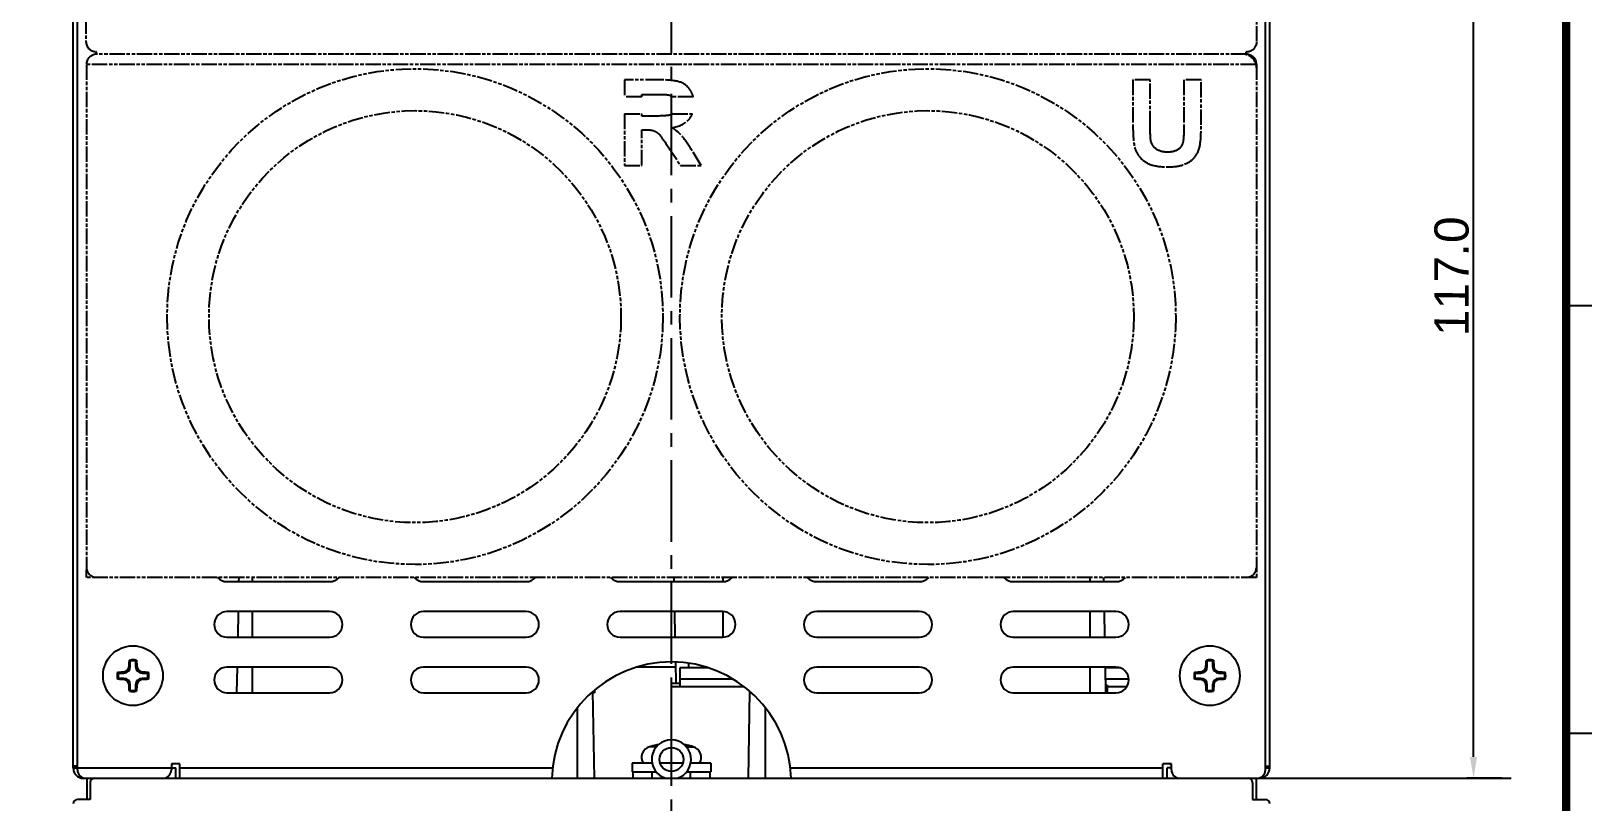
# Model space of a CAD drawing. Extents: x -329 to 5579, y -1942 to 3105.
# Drawn here: x 2421.2 to 2603.8, y -1766.4 to -1676.2 of the extents above; entities that cross this region are included whole.
import ezdxf

# ---------------------------------------------------------------- set-up
doc = ezdxf.new("R2010")
doc.units = 0
for name, pattern in [('CENTER', [17.8, 10.75, -2.35, 2.35, -2.35]), ('CENTER2', [28.575, 19.05, -3.175, 3.175, -3.175]), ('PHANTOM', [0.8, 0.45, -0.05, 0.1, -0.05, 0.1, -0.05])]:
    doc.linetypes.add(name, pattern=pattern)
doc.layers.get('0').update_dxf_attribs({"linetype": 'CONTINUOUS'})
for name, color, linetype in [('2', 2, 'CONTINUOUS'), ('3', 112, 'CENTER'), ('DIM', 1, 'CONTINUOUS')]:
    doc.layers.add(name, color=color, linetype=linetype)
doc.styles.add('OMI-1', font='arial.ttf', dxfattribs={"oblique": 1})

msp = doc.modelspace()

# ---------------------------------------------------------------- linework, layer by layer
at = {"color": 7, "linetype": 'CONTINUOUS'}
for p, q in [((2566.12, -1762.4), (2566.12, -1628.8)), ((2426.12, -1762.4), (2426.12, -1647.8)), ((2426.62, -1762.6), (2426.62, -1647.6)), ((2565.62, -1762.6), (2565.62, -1657.9)), ((2444.12, -1740.6), (2456.12, -1740.6)), ((2445.52, -1740.6), (2445.53, -1740.1)), ((2447.12, -1740.6), (2447.12, -1740.1)), ((2467.12, -1740.6), (2479.12, -1740.6)), ((2490.12, -1740.6), (2502.12, -1740.6)), ((2496.41, -1740.1), (2496.42, -1740.6)), ((2502.12, -1740.1), (2502.12, -1740.6)), ((2513.12, -1740.6), (2525.12, -1740.6)), ((2536.12, -1740.6), (2548.12, -1740.6)), ((2545.12, -1740.6), (2545.12, -1740.1)), ((2546.72, -1740.6), (2546.71, -1740.1)), ((2456.12, -1744.1), (2444.12, -1744.1)), ((2445.41, -1747.1), (2445.46, -1744.1)), ((2447.12, -1747.1), (2447.12, -1744.1)), ((2479.12, -1744.1), (2467.12, -1744.1)), ((2502.12, -1744.1), (2490.12, -1744.1)), ((2496.48, -1744.1), (2496.53, -1747.1)), ((2502.12, -1744.1), (2502.12, -1747.1)), ((2525.12, -1744.1), (2513.12, -1744.1)), ((2548.12, -1744.1), (2536.12, -1744.1)), ((2545.12, -1747.1), (2545.12, -1744.1)), ((2546.83, -1747.1), (2546.78, -1744.1)), ((2444.12, -1747.1), (2456.12, -1747.1)), ((2467.12, -1747.1), (2479.12, -1747.1)), ((2490.12, -1747.1), (2502.12, -1747.1)), ((2513.12, -1747.1), (2525.12, -1747.1)), ((2536.12, -1747.1), (2548.12, -1747.1)), ((2432.81, -1750.54), (2432.66, -1750.54)), ((2432.81, -1750.54), (2432.81, -1749.88)), ((2433.43, -1749.88), (2433.43, -1750.54)), ((2433.43, -1750.54), (2433.58, -1750.54)), ((2456.12, -1750.6), (2444.12, -1750.6)), ((2445.29, -1753.6), (2445.35, -1750.6)), ((2447.12, -1753.6), (2447.12, -1750.6)), ((2479.12, -1750.6), (2467.12, -1750.6)), ((2496.59, -1750.6), (2492.1, -1750.6)), ((2496.58, -1750.03), (2496.63, -1752.5)), ((2500.44, -1750.7), (2497.12, -1750.7)), ((2497.12, -1750.7), (2497.12, -1752.9)), ((2498.12, -1750.16), (2498.12, -1750.7)), ((2525.12, -1750.6), (2513.12, -1750.6)), ((2548.12, -1750.6), (2536.12, -1750.6)), ((2545.12, -1753.6), (2545.12, -1750.6)), ((2546.94, -1753.6), (2546.89, -1750.6)), ((2548.65, -1750.7), (2546.89, -1750.7)), ((2558.81, -1750.54), (2558.66, -1750.54)), ((2558.81, -1750.54), (2558.81, -1749.88)), ((2559.43, -1749.88), (2559.43, -1750.54)), ((2559.43, -1750.54), (2559.58, -1750.54)), ((2431.4, -1751.29), (2432.06, -1751.29)), ((2432.06, -1751.92), (2431.4, -1751.92)), ((2432.06, -1751.29), (2432.06, -1751.15)), ((2432.06, -1751.92), (2432.06, -1752.06)), ((2432.81, -1752.67), (2432.66, -1752.67)), ((2432.81, -1753.33), (2432.81, -1752.67)), ((2433.43, -1752.67), (2433.43, -1753.33)), ((2433.43, -1752.67), (2433.58, -1752.67)), ((2434.18, -1751.29), (2434.18, -1751.15)), ((2434.18, -1751.29), (2434.84, -1751.29)), ((2434.18, -1751.92), (2434.18, -1752.06)), ((2434.84, -1751.92), (2434.18, -1751.92)), ((2497.12, -1752.5), (2496.12, -1752.5)), ((2496.12, -1759.1), (2496.12, -1752.5)), ((2503.32, -1752), (2497.12, -1752)), ((2549.61, -1752), (2546.92, -1752)), ((2547.12, -1752.7), (2546.93, -1752.7)), ((2547.12, -1752.7), (2547.12, -1753.6)), ((2557.4, -1751.29), (2558.06, -1751.29)), ((2558.06, -1751.92), (2557.4, -1751.92)), ((2558.06, -1751.29), (2558.06, -1751.15)), ((2558.06, -1751.92), (2558.06, -1752.06)), ((2558.81, -1752.67), (2558.66, -1752.67)), ((2558.81, -1753.33), (2558.81, -1752.67)), ((2559.43, -1752.67), (2559.58, -1752.67)), ((2559.43, -1752.67), (2559.43, -1753.33)), ((2560.18, -1751.29), (2560.18, -1751.15)), ((2560.18, -1751.29), (2560.84, -1751.29)), ((2560.84, -1751.92), (2560.18, -1751.92)), ((2560.18, -1751.92), (2560.18, -1752.06)), ((2444.12, -1753.6), (2456.12, -1753.6)), ((2467.12, -1753.6), (2479.12, -1753.6)), ((2487.12, -1763.6), (2486.94, -1753.44)), ((2487.12, -1753.6), (2486.94, -1753.6)), ((2487.12, -1753.3), (2487.12, -1753.6)), ((2504.64, -1752.9), (2496.12, -1752.9)), ((2505.12, -1763.6), (2505.3, -1753.44)), ((2513.12, -1753.6), (2525.12, -1753.6)), ((2536.12, -1753.6), (2548.12, -1753.6)), ((2549.38, -1752.9), (2547.12, -1752.9)), ((2485.12, -1763.6), (2485.12, -1755.35)), ((2507.12, -1763.6), (2507.12, -1755.35)), ((2494.37, -1759.92), (2493.57, -1759.92)), ((2497.67, -1759.71), (2497.67, -1759.69)), ((2497.87, -1759.92), (2498.67, -1759.92)), ((2498.58, -1759.89), (2498.17, -1759.89)), ((2437.62, -1761.9), (2437.62, -1762.6)), ((2438.62, -1761.9), (2437.62, -1761.9)), ((2438.62, -1763.6), (2438.62, -1761.9)), ((2493.86, -1761.85), (2491.52, -1761.85)), ((2491.52, -1761.85), (2491.52, -1762.85)), ((2497.44, -1761.85), (2494.79, -1761.85)), ((2500.72, -1761.85), (2498.37, -1761.85)), ((2500.72, -1761.85), (2500.72, -1762.85)), ((2554.62, -1761.9), (2553.62, -1761.9)), ((2553.62, -1763.6), (2553.62, -1761.9)), ((2554.62, -1762.6), (2554.62, -1761.9)), ((2426.62, -1762.2), (2426.12, -1762.2)), ((2426.12, -1762.4), (2438.12, -1762.4)), ((2427.32, -1763.6), (2427.32, -1763.56)), ((2427.32, -1763.6), (2564.62, -1763.6)), ((2427.72, -1763.6), (2427.72, -1766.1)), ((2437.12, -1763.6), (2437.12, -1763.47)), ((2438.12, -1763.6), (2438.12, -1762.4)), ((2438.62, -1762.4), (2482.2, -1762.4)), ((2491.52, -1762.85), (2494.33, -1762.85)), ((2491.62, -1762.85), (2491.62, -1763.6)), ((2493.87, -1763.6), (2493.87, -1762.85)), ((2497.9, -1762.85), (2500.72, -1762.85)), ((2498.37, -1763.6), (2498.37, -1762.85)), ((2500.62, -1762.85), (2500.62, -1763.6)), ((2510.03, -1762.4), (2553.62, -1762.4)), ((2554.62, -1762.4), (2554.12, -1762.4)), ((2554.12, -1763.6), (2554.12, -1762.4)), ((2555.12, -1763.6), (2555.12, -1763.47)), ((2564.52, -1763.6), (2564.52, -1766.1)), ((2564.92, -1763.6), (2564.92, -1763.56)), ((2565.62, -1762.2), (2566.12, -1762.2)), ((2565.62, -1762.4), (2566.12, -1762.4)), ((2428.12, -1764.1), (2428.12, -1766.1)), ((2564.12, -1764.1), (2564.12, -1766.1)), ((2428.12, -1766.1), (2426.62, -1766.1)), ((2564.12, -1766.1), (2565.62, -1766.1))]:
    msp.add_line(p, q, dxfattribs=at)
for p, q in [((2603.8, -1708.35), (2600.8, -1708.35)), ((2603.8, -1758.35), (2600.8, -1758.35))]:
    msp.add_line(p, q)
at = {"const_width": 1}
msp.add_lwpolyline([(2600.8, -1388.35), (1800.8, -1388.35), (1800.8, -1938.35), (2600.8, -1938.35)], close=True, dxfattribs=at)
at = {"color": 7, "linetype": 'CONTINUOUS'}
for centre, radius in [((2433.12, -1751.6), 3.5), ((2559.12, -1751.6), 3.5), ((2496.12, -1761.4), 1.4)]:
    msp.add_circle(centre, radius, dxfattribs=at)
for centre, radius, start, end in [((2444.12, -1739.1), 1.5, 221.9711, 270), ((2456.12, -1739.1), 1.5, 270, 318.0289), ((2467.12, -1739.1), 1.5, 221.9711, 270), ((2479.12, -1739.1), 1.5, 270, 318.0289), ((2490.12, -1739.1), 1.5, 221.9711, 270), ((2502.12, -1739.1), 1.5, 270, 318.0289), ((2513.12, -1739.1), 1.5, 221.9711, 270), ((2525.12, -1739.1), 1.5, 270, 318.0289), ((2536.12, -1739.1), 1.5, 221.9711, 270), ((2548.12, -1739.1), 1.5, 270, 318.0289), ((2444.12, -1745.6), 1.5, 90, 270), ((2456.12, -1745.6), 1.5, 270, 90), ((2467.12, -1745.6), 1.5, 90, 270), ((2479.12, -1745.6), 1.5, 270, 90), ((2490.12, -1745.6), 1.5, 90, 270), ((2502.12, -1745.6), 1.5, 270, 90), ((2513.12, -1745.6), 1.5, 90, 270), ((2525.12, -1745.6), 1.5, 270, 90), ((2536.12, -1745.6), 1.5, 90, 270), ((2548.12, -1745.6), 1.5, 270, 90), ((2432.06, -1750.54), 0.75, 270, 0), ((2432.03, -1750.51), 0.633, 272.6519, 357.3481), ((2433.12, -1751.6), 1.85, 77.226, 102.774), ((2429.16, -1754.25), 5.69, 50.1214, 51.3957), ((2433.12, -1751.6), 1.75, 79.7747, 100.2253), ((2437.07, -1754.25), 5.69, 128.6043, 129.8786), ((2434.18, -1750.54), 0.75, 180, 270), ((2434.21, -1750.51), 0.633, 182.6519, 267.3481), ((2444.12, -1752.1), 1.5, 90, 270), ((2456.12, -1752.1), 1.5, 270, 90), ((2467.12, -1752.1), 1.5, 90, 270), ((2479.12, -1752.1), 1.5, 270, 90), ((2496.12, -1764.01), 14.01, 1.6606, 178.3394), ((2513.12, -1752.1), 1.5, 90, 270), ((2525.12, -1752.1), 1.5, 270, 90), ((2536.12, -1752.1), 1.5, 90, 270), ((2548.12, -1752.1), 1.5, 270, 90), ((2558.06, -1750.54), 0.75, 270, 0), ((2558.03, -1750.51), 0.633, 272.6519, 357.3481), ((2559.12, -1751.6), 1.85, 77.226, 102.774), ((2555.16, -1754.25), 5.69, 50.1214, 51.3957), ((2559.12, -1751.6), 1.75, 79.7747, 100.2253), ((2563.07, -1754.25), 5.69, 128.6043, 129.8786), ((2560.18, -1750.54), 0.75, 180, 270), ((2560.21, -1750.51), 0.633, 182.6519, 267.3481), ((2433.12, -1751.6), 1.85, 167.226, 192.774), ((2435.76, -1747.65), 5.69, 218.6043, 219.8786), ((2435.76, -1755.56), 5.69, 140.1214, 141.3957), ((2433.12, -1751.6), 1.75, 169.7747, 190.2253), ((2432.06, -1752.67), 0.75, 0, 90), ((2432.03, -1752.69), 0.633, 2.6519, 87.3481), ((2434.18, -1752.67), 0.75, 90, 180), ((2434.21, -1752.69), 0.633, 92.6519, 177.3481), ((2430.48, -1747.65), 5.69, 320.1214, 321.3957), ((2433.12, -1751.6), 1.75, 349.7747, 10.2253), ((2430.48, -1755.56), 5.69, 38.6043, 39.8786), ((2433.12, -1751.6), 1.85, 347.226, 12.774), ((2559.12, -1751.6), 1.85, 167.226, 192.774), ((2561.76, -1747.65), 5.69, 218.6043, 219.8786), ((2561.76, -1755.56), 5.69, 140.1214, 141.3957), ((2559.12, -1751.6), 1.75, 169.7747, 190.2253), ((2558.06, -1752.67), 0.75, 0, 90), ((2558.03, -1752.69), 0.633, 2.6519, 87.3481), ((2560.18, -1752.67), 0.75, 90, 180), ((2560.21, -1752.69), 0.633, 92.6519, 177.3481), ((2556.48, -1747.65), 5.69, 320.1214, 321.3957), ((2559.12, -1751.6), 1.75, 349.7747, 10.2253), ((2556.48, -1755.56), 5.69, 38.6043, 39.8786), ((2559.12, -1751.6), 1.85, 347.226, 12.774), ((2429.16, -1748.96), 5.69, 308.6043, 309.8786), ((2433.12, -1751.6), 1.85, 257.226, 282.774), ((2433.12, -1751.6), 1.75, 259.7747, 280.2253), ((2437.07, -1748.96), 5.69, 230.1214, 231.3957), ((2555.16, -1748.96), 5.69, 308.6043, 309.8786), ((2559.12, -1751.6), 1.85, 257.226, 282.774), ((2559.12, -1751.6), 1.75, 259.7747, 280.2253), ((2563.07, -1748.96), 5.69, 230.1214, 231.3957), ((2493.93, -1761.18), 1.31, 106.0916, 211.0017), ((2496.12, -1768.75), 9.2, 102.7503, 106.0916), ((2496.12, -1761.4), 2.3, 286.7938, 253.2062), ((2495.87, -1767.68), 8.1, 99.3254, 102.7479), ((2495.59, -1765.92), 6.32, 99.0264, 99.3282), ((2496.65, -1765.92), 6.32, 80.6718, 80.9736), ((2496.36, -1767.68), 8.1, 77.2521, 80.6746), ((2495.84, -1768.31), 8.73, 74.5209, 77.3608), ((2496.37, -1767.63), 8.05, 74.0457, 77.2508), ((2496.12, -1768.75), 9.2, 73.9084, 74.4455), ((2498.3, -1761.18), 1.31, 328.9983, 73.9084), ((2437.12, -1761.2), 1, 300.1054, 315.514), ((2555.12, -1761.2), 1, 224.486, 239.8946), ((2427.32, -1762.4), 1.2, 180, 270), ((2427.62, -1762.6), 1, 180, 270), ((2428.62, -1764.1), 0.5, 90, 180), ((2436.62, -1762.6), 1, 279.9906, 0), ((2555.62, -1762.6), 1, 180, 270), ((2563.62, -1764.1), 0.5, 0, 90), ((2564.62, -1762.6), 1, 270, 0), ((2564.92, -1762.4), 1.2, 270, 0), ((2426.62, -1766.6), 0.5, 90, 180), ((2565.62, -1766.6), 0.5, 0, 90)]:
    msp.add_arc(centre, radius, start, end, dxfattribs=at)
for points, knots in [([(2432.66, -1750.54), (2432.66, -1750.48), (2432.68, -1750.23), (2432.69, -1749.99), (2432.71, -1749.8)], [0, 0, 0, 0, 0.256442, 1, 1, 1, 1]), ([(2433.53, -1749.8), (2433.53, -1749.86), (2433.55, -1750.11), (2433.57, -1750.36), (2433.58, -1750.54)], [0, 0, 0, 0, 0.242992, 1, 1, 1, 1]), ([(2558.66, -1750.54), (2558.66, -1750.48), (2558.68, -1750.23), (2558.69, -1749.99), (2558.71, -1749.8)], [0, 0, 0, 0, 0.256442, 1, 1, 1, 1]), ([(2559.53, -1749.8), (2559.53, -1749.86), (2559.55, -1750.11), (2559.57, -1750.36), (2559.58, -1750.54)], [0, 0, 0, 0, 0.242992, 1, 1, 1, 1]), ([(2431.32, -1751.2), (2431.38, -1751.19), (2431.62, -1751.17), (2431.87, -1751.16), (2432.06, -1751.15)], [0, 0, 0, 0, 0.242992, 1, 1, 1, 1]), ([(2432.06, -1752.06), (2431.99, -1752.06), (2431.75, -1752.05), (2431.5, -1752.03), (2431.32, -1752.01)], [0, 0, 0, 0, 0.256444, 1, 1, 1, 1]), ([(2432.71, -1753.41), (2432.7, -1753.35), (2432.68, -1753.1), (2432.67, -1752.85), (2432.66, -1752.67)], [0, 0, 0, 0, 0.242992, 1, 1, 1, 1]), ([(2433.58, -1752.67), (2433.57, -1752.73), (2433.56, -1752.98), (2433.54, -1753.22), (2433.53, -1753.41)], [0, 0, 0, 0, 0.256442, 1, 1, 1, 1]), ([(2434.18, -1751.15), (2434.24, -1751.15), (2434.49, -1751.16), (2434.74, -1751.18), (2434.92, -1751.2)], [0, 0, 0, 0, 0.256444, 1, 1, 1, 1]), ([(2434.92, -1752.01), (2434.86, -1752.02), (2434.61, -1752.04), (2434.37, -1752.05), (2434.18, -1752.06)], [0, 0, 0, 0, 0.242992, 1, 1, 1, 1]), ([(2557.32, -1751.2), (2557.38, -1751.19), (2557.62, -1751.17), (2557.87, -1751.16), (2558.06, -1751.15)], [0, 0, 0, 0, 0.242992, 1, 1, 1, 1]), ([(2558.06, -1752.06), (2557.99, -1752.06), (2557.75, -1752.05), (2557.5, -1752.03), (2557.32, -1752.01)], [0, 0, 0, 0, 0.256444, 1, 1, 1, 1]), ([(2558.71, -1753.41), (2558.7, -1753.35), (2558.68, -1753.1), (2558.67, -1752.85), (2558.66, -1752.67)], [0, 0, 0, 0, 0.242992, 1, 1, 1, 1]), ([(2559.58, -1752.67), (2559.57, -1752.73), (2559.56, -1752.98), (2559.54, -1753.22), (2559.53, -1753.41)], [0, 0, 0, 0, 0.256442, 1, 1, 1, 1]), ([(2560.18, -1751.15), (2560.24, -1751.15), (2560.49, -1751.16), (2560.74, -1751.18), (2560.92, -1751.2)], [0, 0, 0, 0, 0.256444, 1, 1, 1, 1]), ([(2560.92, -1752.01), (2560.86, -1752.02), (2560.61, -1752.04), (2560.37, -1752.05), (2560.18, -1752.06)], [0, 0, 0, 0, 0.242992, 1, 1, 1, 1])]:
    msp.add_open_spline(points, degree=3, knots=knots, dxfattribs=at)
at = {"layer": '2', "color": 4, "linetype": 'PHANTOM', "ltscale": 4}
for p, q in [((2427.62, -1649.1), (2427.62, -1677.4)), ((2564.62, -1677.4), (2564.62, -1659.6)), ((2428.87, -1678.6), (2428.82, -1678.6)), ((2428.87, -1678.9), (2428.87, -1678.6)), ((2563.37, -1678.9), (2428.87, -1678.9)), ((2563.37, -1678.96), (2563.37, -1678.6)), ((2563.42, -1678.6), (2563.37, -1678.6)), ((2427.67, -1680.1), (2427.67, -1738.9)), ((2564.52, -1680.1), (2427.67, -1680.1)), ((2564.57, -1680.1), (2564.57, -1740.1)), ((2490.62, -1681.9), (2490.62, -1683.87)), ((2494.87, -1681.9), (2490.62, -1681.9)), ((2550.12, -1681.9), (2550.12, -1687.24)), ((2552.14, -1681.9), (2550.12, -1681.9)), ((2552.14, -1687.32), (2552.14, -1681.9)), ((2556.07, -1681.9), (2556.07, -1687.44)), ((2558.09, -1681.9), (2556.07, -1681.9)), ((2558.09, -1687.16), (2558.09, -1681.9)), ((2492.64, -1683.87), (2490.62, -1683.87)), ((2492.64, -1683.87), (2492.64, -1683.6)), ((2492.64, -1683.6), (2494.21, -1683.6)), ((2498.68, -1683.87), (2496.27, -1683.87)), ((2490.62, -1685.87), (2490.62, -1691.9)), ((2490.62, -1685.87), (2492.64, -1685.87)), ((2492.64, -1686.13), (2492.64, -1685.87)), ((2494.13, -1686.13), (2492.64, -1686.13)), ((2496.24, -1685.87), (2498.58, -1685.87)), ((2492.64, -1691.9), (2492.64, -1687.73)), ((2492.64, -1687.73), (2493.05, -1687.73)), ((2495.73, -1689.73), (2497.19, -1691.9)), ((2499.61, -1691.9), (2498.39, -1689.95)), ((2490.62, -1691.9), (2492.64, -1691.9)), ((2497.19, -1691.9), (2499.61, -1691.9)), ((2427.67, -1740.1), (2427.67, -1739.23)), ((2564.57, -1740.1), (2427.67, -1740.1))]:
    msp.add_line(p, q, dxfattribs=at)
for centre, radius in [((2466.12, -1709.6), 29), ((2526.12, -1709.6), 29), ((2466.12, -1709.6), 24.1), ((2526.12, -1709.6), 24.1)]:
    msp.add_circle(centre, radius, dxfattribs=at)
for centre, radius, start, end in [((2428.82, -1677.4), 1.2, 180, 270), ((2563.42, -1677.4), 1.2, 270, 0), ((2428.87, -1680.1), 1.2, 90, 180), ((2562.97, -1680.5), 1.6, 0, 90), ((2563.37, -1680.1), 1.2, 0, 90), ((2495.98, -1684.64), 2.81, 15.9182, 32.2699), ((2428.87, -1738.9), 1.2, 180, 270), ((2563.37, -1738.9), 1.2, 270, 0)]:
    msp.add_arc(centre, radius, start, end, dxfattribs=at)
for points in [[(2497.19, -1682.18), (2496.71, -1682), (2495.93, -1681.9), (2494.87, -1681.9)], [(2498.36, -1683.14), (2498.07, -1682.68), (2497.68, -1682.36), (2497.19, -1682.18)], [(2494.21, -1683.6), (2495.03, -1683.6), (2495.52, -1683.61), (2495.69, -1683.64)], [(2495.69, -1683.64), (2495.92, -1683.67), (2496.11, -1683.75), (2496.27, -1683.87)], [(2495.95, -1686.01), (2495.7, -1686.09), (2495.1, -1686.13), (2494.13, -1686.13)], [(2496.24, -1685.87), (2496.15, -1685.93), (2496.05, -1685.97), (2495.95, -1686.01)], [(2496.16, -1687.49), (2497.03, -1687.37), (2497.69, -1687.06), (2498.13, -1686.57)], [(2498.13, -1686.57), (2498.32, -1686.36), (2498.47, -1686.12), (2498.58, -1685.87)], [(2493.05, -1687.73), (2493.51, -1687.73), (2493.84, -1687.77), (2494.06, -1687.85)], [(2494.06, -1687.85), (2494.27, -1687.92), (2494.48, -1688.06), (2494.67, -1688.26)], [(2494.67, -1688.26), (2494.86, -1688.47), (2495.21, -1688.95), (2495.73, -1689.73)], [(2497.23, -1688.33), (2496.95, -1688.03), (2496.59, -1687.75), (2496.16, -1687.49)], [(2498.39, -1689.95), (2497.9, -1689.18), (2497.52, -1688.64), (2497.23, -1688.33)], [(2550.12, -1687.24), (2550.12, -1688.36), (2550.18, -1689.2), (2550.31, -1689.78)], [(2552.21, -1688.99), (2552.16, -1688.74), (2552.14, -1688.18), (2552.14, -1687.32)], [(2556.07, -1687.44), (2556.07, -1688.23), (2556.04, -1688.79), (2555.98, -1689.13)], [(2557.93, -1689.7), (2558.04, -1689.21), (2558.09, -1688.36), (2558.09, -1687.16)], [(2550.31, -1689.78), (2550.4, -1690.17), (2550.6, -1690.53), (2550.88, -1690.89)], [(2552.83, -1689.98), (2552.5, -1689.74), (2552.29, -1689.4), (2552.21, -1688.99)], [(2554.16, -1690.35), (2553.6, -1690.35), (2553.15, -1690.23), (2552.83, -1689.98)], [(2555.46, -1690), (2555.17, -1690.23), (2554.74, -1690.35), (2554.16, -1690.35)], [(2555.98, -1689.13), (2555.92, -1689.48), (2555.75, -1689.77), (2555.46, -1690)], [(2557.32, -1690.96), (2557.61, -1690.62), (2557.82, -1690.2), (2557.93, -1689.7)], [(2550.88, -1690.89), (2551.17, -1691.24), (2551.56, -1691.53), (2552.05, -1691.75)], [(2552.05, -1691.75), (2552.54, -1691.96), (2553.27, -1692.08), (2554.22, -1692.08)], [(2554.22, -1692.08), (2555.02, -1692.08), (2555.66, -1691.97), (2556.15, -1691.77)], [(2556.15, -1691.77), (2556.64, -1691.57), (2557.03, -1691.3), (2557.32, -1690.96)]]:
    msp.add_open_spline(points, degree=3, dxfattribs=at)
at = {"layer": '3', "linetype": 'CENTER2', "ltscale": 0.5}
msp.add_line((2496.12, -1893.09), (2496.12, -1595.54), dxfattribs=at)
at = {"layer": 'DIM'}
for p, q in [((2589.97, -1761.1), (2589.97, -1649.1)), ((2563.92, -1763.6), (2594.36, -1763.6)), ((2593.26, -1763.6), (2589.17, -1763.6))]:
    msp.add_line(p, q, dxfattribs=at)
msp.add_solid([(2589.55, -1761.1), (2590.38, -1761.1), (2589.97, -1763.6)], dxfattribs=at)

# ---------------------------------------------------------------- texts
at = {"layer": 'DIM', "style": 'OMI-1', "oblique": 1}
msp.add_text('117.0', height=4, rotation=90, dxfattribs=at).set_placement((2589.39, -1711.89))

doc.saveas('drawing.dxf')
